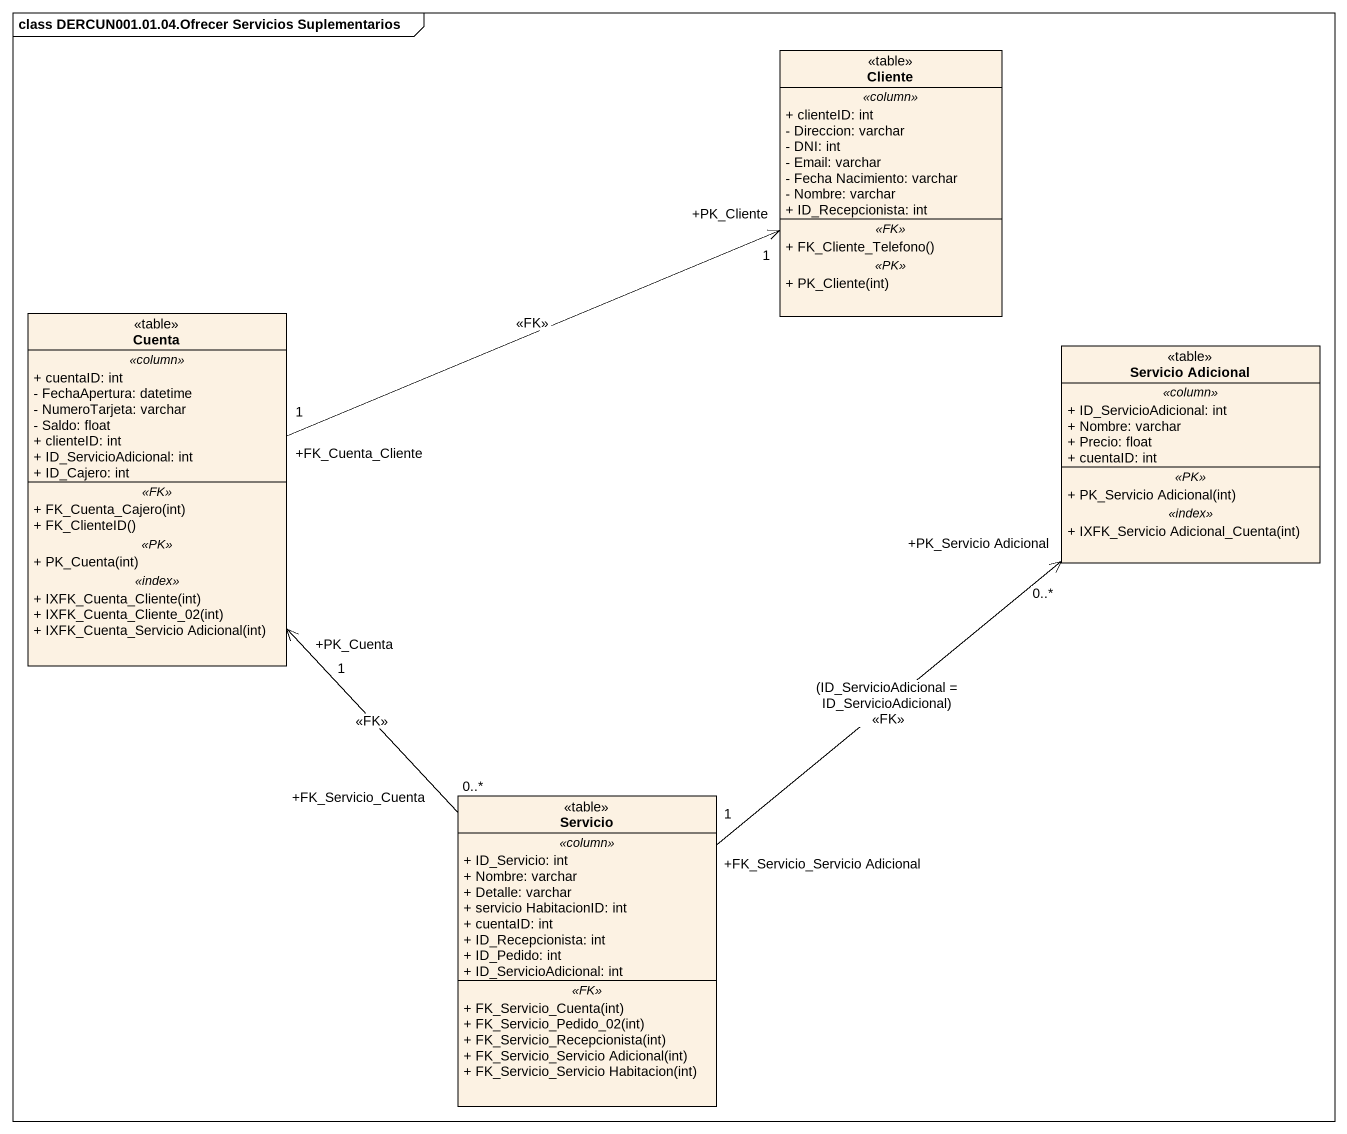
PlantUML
@startuml
mainframe class DERCUN001.01.04.Ofrecer Servicios Suplementarios
hide circle
hide empty members
skinparam classAttributeIconSize 0
class Cliente <<table>> {
  .. <<column>> ..
  + clienteID: int
  - Direccion: varchar
  - DNI: int
  - Email: varchar
  - Fecha Nacimiento: varchar
  - Nombre: varchar
  + ID_Recepcionista: int
  .. <<FK>> ..
  + FK_Cliente_Telefono()
  .. <<PK>> ..
  + PK_Cliente(int)
}
class Cuenta <<table>> {
  .. <<column>> ..
  + cuentaID: int
  - FechaApertura: datetime
  - NumeroTarjeta: varchar
  - Saldo: float
  + clienteID: int
  + ID_ServicioAdicional: int
  + ID_Cajero: int
  .. <<FK>> ..
  + FK_Cuenta_Cajero(int)
  + FK_ClienteID()
  .. <<PK>> ..
  + PK_Cuenta(int)
  .. <<index>> ..
  + IXFK_Cuenta_Cliente(int)
  + IXFK_Cuenta_Cliente_02(int)
  + IXFK_Cuenta_Servicio Adicional(int)
}
class "Servicio Adicional" as Servicio_Adicional <<table>> {
  .. <<column>> ..
  + ID_ServicioAdicional: int
  + Nombre: varchar
  + Precio: float
  + cuentaID: int
  .. <<PK>> ..
  + PK_Servicio Adicional(int)
  .. <<index>> ..
  + IXFK_Servicio Adicional_Cuenta(int)
}
class Servicio <<table>> {
  .. <<column>> ..
  + ID_Servicio: int
  + Nombre: varchar
  + Detalle: varchar
  + servicio HabitacionID: int
  + cuentaID: int
  + ID_Recepcionista: int
  + ID_Pedido: int
  + ID_ServicioAdicional: int
  .. <<FK>> ..
  + FK_Servicio_Cuenta(int)
  + FK_Servicio_Pedido_02(int)
  + FK_Servicio_Recepcionista(int)
  + FK_Servicio_Servicio Adicional(int)
  + FK_Servicio_Servicio Habitacion(int)
}
Cuenta "+FK_Cuenta_Cliente\n1" -right-> "+PK_Cliente\n1" Cliente : <<FK>>
Servicio "+FK_Servicio_Cuenta\n0..*" -up-> "+PK_Cuenta\n1" Cuenta : <<FK>>
Servicio "+FK_Servicio_Servicio Adicional\n1" -up-> "+PK_Servicio Adicional\n0..*" Servicio_Adicional : (ID_ServicioAdicional = ID_ServicioAdicional)\n<<FK>>
@enduml
